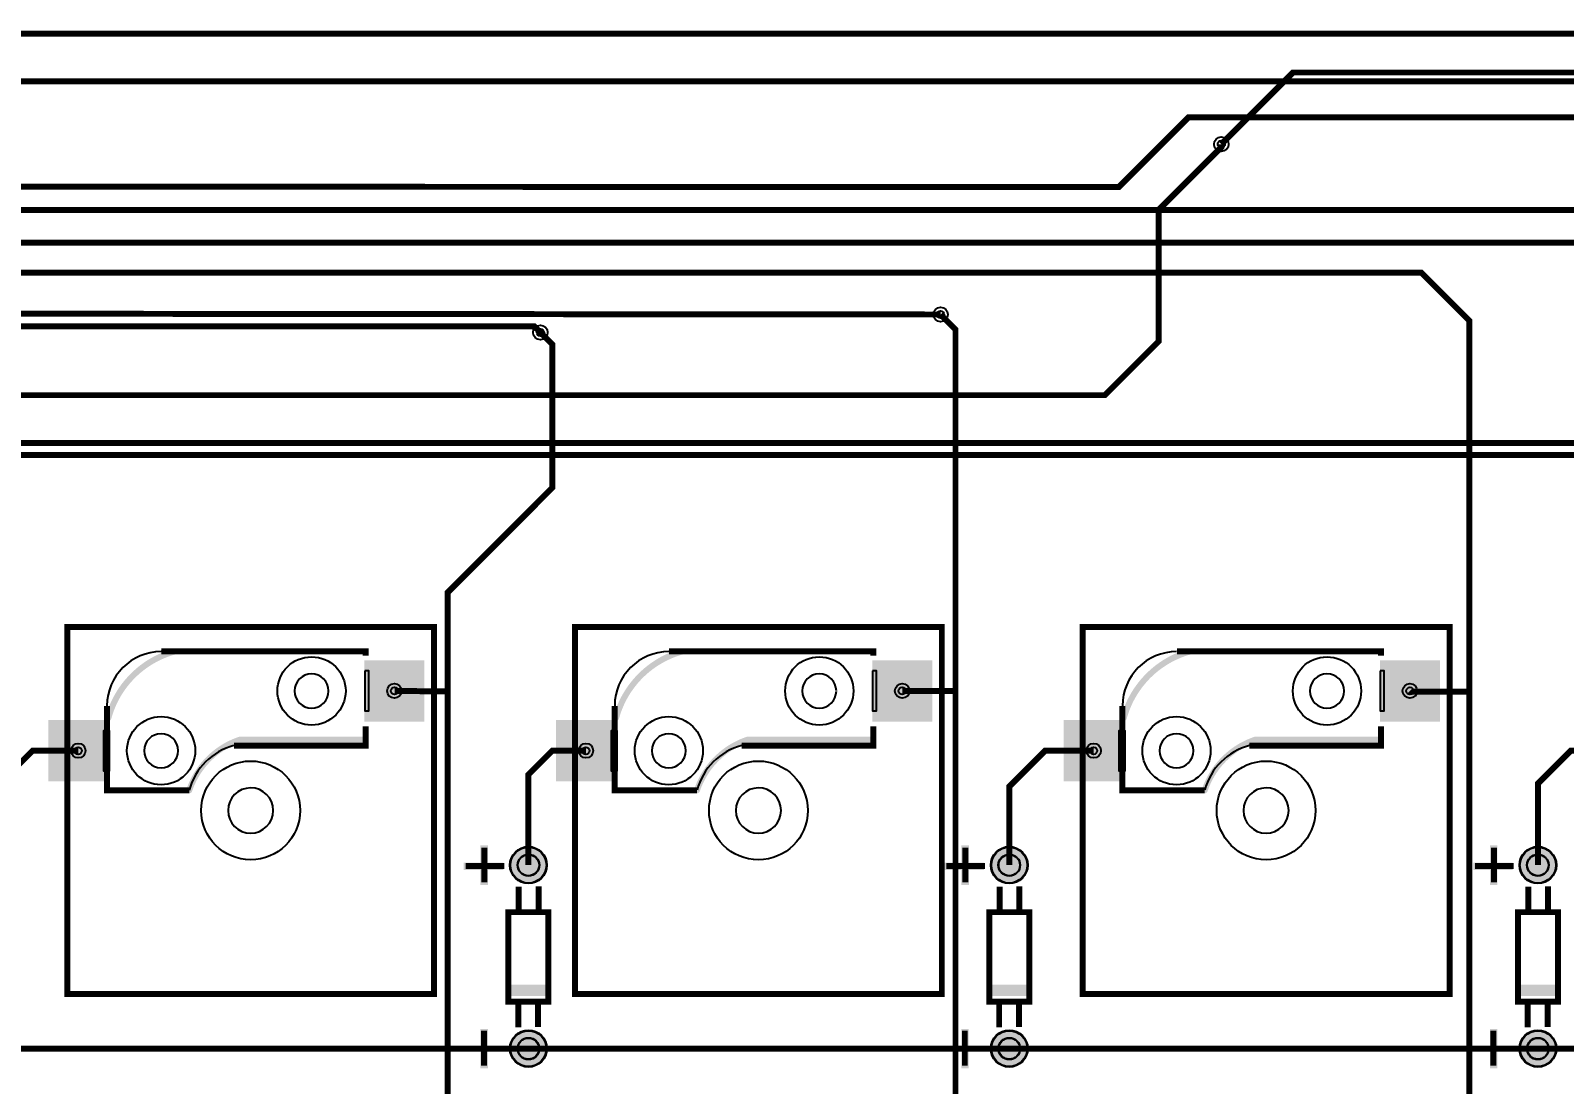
# Model space of a CAD drawing. Header units: millimetres. Extents: x -39 to 282, y -369 to -213.
# Drawn here: x 164.6 to 229.9, y -258 to -213.2 of the extents above; entities that cross this region are included whole.
import ezdxf

# ---------------------------------------------------------------- set-up
doc = ezdxf.new("R2010")
doc.units = ezdxf.units.MM
for name, color, linetype, true_color in [('BoardOutLine', 7, 'Continuous', 0xff00ff), ('BottomLayer', 7, 'Continuous', 0x0000ff), ('BottomPasteMaskLayer', 7, 'Continuous', 0x800000), ('BottomSilkLayer', 7, 'Continuous', 0x66cc33), ('BottomSolderMaskLayer', 7, 'Continuous', 0xaa00ff), ('Document', 7, 'Continuous', 0xffffff), ('Hole', 7, 'Continuous', 0x222222), ('Multi-Layer', 7, 'Continuous', 0xc0c0c0), ('TopLayer', 7, 'Continuous', 0xff0000), ('TopSilkLayer', 7, 'Continuous', 0xffcc00), ('TopSolderMaskLayer', 7, 'Continuous', 0x800080)]:
    doc.layers.add(name, color=color, linetype=linetype, true_color=true_color)

msp = doc.modelspace()

# ---------------------------------------------------------------- hatches: boundary and pattern name
at = {"layer": 'BottomLayer'}
for points in [[(178.855, -240.025), (181.355, -240.025), (181.355, -242.575), (178.855, -242.575)], [(179.006, -240.451), (179.006, -242.151), (180.606, -242.151), (180.606, -240.451), (179.006, -240.451)], [(200.445, -240.025), (202.945, -240.025), (202.945, -242.575), (200.445, -242.575)], [(200.596, -240.451), (200.596, -242.151), (202.196, -242.151), (202.196, -240.451), (200.596, -240.451)], [(222.035, -240.025), (224.535, -240.025), (224.535, -242.575), (222.035, -242.575)], [(222.186, -240.451), (222.186, -242.151), (223.786, -242.151), (223.786, -240.451), (222.186, -240.451)], [(165.405, -242.565), (167.905, -242.565), (167.905, -245.115), (165.405, -245.115)], [(186.995, -242.565), (189.495, -242.565), (189.495, -245.115), (186.995, -245.115)], [(208.585, -242.565), (211.085, -242.565), (211.085, -245.115), (208.585, -245.115)], [(166.156, -242.991), (166.156, -244.691), (167.756, -244.691), (167.756, -242.991), (166.156, -242.991)], [(187.746, -242.991), (187.746, -244.691), (189.346, -244.691), (189.346, -242.991), (187.746, -242.991)], [(209.336, -242.991), (209.336, -244.691), (210.936, -244.691), (210.936, -242.991), (209.336, -242.991)]]:
    msp.add_hatch(color=256, dxfattribs=at).paths.add_polyline_path(points)
at = {"layer": 'BottomPasteMaskLayer'}
for points in [[(178.855, -240.025), (181.355, -240.025), (181.355, -242.575), (178.855, -242.575)], [(200.445, -240.025), (202.945, -240.025), (202.945, -242.575), (200.445, -242.575)], [(222.035, -240.025), (224.535, -240.025), (224.535, -242.575), (222.035, -242.575)], [(165.405, -242.565), (167.905, -242.565), (167.905, -245.115), (165.405, -245.115)], [(186.995, -242.565), (189.495, -242.565), (189.495, -245.115), (186.995, -245.115)], [(208.585, -242.565), (211.085, -242.565), (211.085, -245.115), (208.585, -245.115)]]:
    msp.add_hatch(color=256, dxfattribs=at).paths.add_polyline_path(points)
at = {"layer": 'BottomSilkLayer'}
for points in [[(167.94, -242.569), (167.924, -242.568), (167.907, -242.565), (167.892, -242.559), (167.877, -242.552), (167.863, -242.543), (167.85, -242.532), (167.839, -242.519), (167.83, -242.506), (167.823, -242.491), (167.818, -242.475), (167.814, -242.459), (167.813, -242.442), (167.813, -242.442), (167.814, -242.424), (167.818, -242.407), (167.818, -242.407), (167.818, -242.407), (167.818, -242.407), (167.844, -242.317), (167.872, -242.228), (167.902, -242.139), (167.934, -242.051), (167.967, -241.964), (168.003, -241.878), (168.041, -241.792), (168.081, -241.707), (168.122, -241.623), (168.165, -241.541), (168.211, -241.459), (168.258, -241.378), (168.307, -241.298), (168.357, -241.219), (168.41, -241.142), (168.464, -241.066), (168.519, -240.991), (168.577, -240.917), (168.636, -240.844), (168.697, -240.773), (168.759, -240.704), (168.823, -240.635), (168.888, -240.568), (168.955, -240.503), (169.024, -240.439), (169.093, -240.377), (169.164, -240.316), (169.237, -240.257), (169.311, -240.199), (169.386, -240.144), (169.462, -240.089), (169.539, -240.037), (169.618, -239.986), (169.698, -239.938), (169.779, -239.891), (169.861, -239.845), (169.943, -239.802), (170.027, -239.76), (170.112, -239.721), (170.198, -239.683), (170.284, -239.647), (170.371, -239.614), (170.459, -239.582), (170.548, -239.552), (170.637, -239.524), (170.727, -239.498), (170.727, -239.498), (170.727, -239.498), (170.727, -239.498), (170.744, -239.494), (170.762, -239.493), (170.762, -239.493), (170.762, -239.493), (170.779, -239.494), (170.795, -239.498), (170.811, -239.503), (170.826, -239.51), (170.84, -239.519), (170.852, -239.53), (170.863, -239.543), (170.872, -239.557), (170.88, -239.572), (170.885, -239.587), (170.888, -239.604), (170.889, -239.62), (170.889, -239.62), (170.888, -239.637), (170.885, -239.653), (170.879, -239.669), (170.872, -239.684), (170.863, -239.698), (170.852, -239.71), (170.839, -239.721), (170.825, -239.73), (170.81, -239.738), (170.794, -239.743), (170.794, -239.743), (170.794, -239.743), (170.794, -239.743), (170.708, -239.768), (170.622, -239.795), (170.537, -239.823), (170.453, -239.854), (170.369, -239.887), (170.287, -239.921), (170.205, -239.958), (170.123, -239.996), (170.043, -240.036), (169.964, -240.078), (169.885, -240.122), (169.808, -240.168), (169.732, -240.215), (169.657, -240.264), (169.583, -240.315), (169.51, -240.367), (169.438, -240.422), (169.368, -240.477), (169.299, -240.535), (169.231, -240.594), (169.165, -240.654), (169.1, -240.716), (169.036, -240.78), (168.974, -240.845), (168.914, -240.911), (168.855, -240.979), (168.798, -241.048), (168.742, -241.118), (168.688, -241.19), (168.635, -241.263), (168.584, -241.337), (168.535, -241.412), (168.488, -241.488), (168.442, -241.565), (168.398, -241.644), (168.356, -241.723), (168.316, -241.803), (168.278, -241.884), (168.241, -241.967), (168.207, -242.049), (168.174, -242.133), (168.143, -242.217), (168.115, -242.302), (168.088, -242.388), (168.063, -242.474), (168.063, -242.474), (168.063, -242.474), (168.063, -242.474), (168.063, -242.474), (168.058, -242.49), (168.05, -242.505), (168.041, -242.519), (168.03, -242.532), (168.018, -242.543), (168.004, -242.552), (167.989, -242.559), (167.973, -242.565), (167.957, -242.568), (167.94, -242.569), (167.94, -242.569), (167.94, -242.569), (167.94, -242.569)], [(178.881, -239.494), (171.311, -239.494), (170.761, -239.494), (170.744, -239.495), (170.728, -239.498), (170.712, -239.503), (170.697, -239.511), (170.683, -239.52), (170.671, -239.531), (170.66, -239.543), (170.651, -239.557), (170.643, -239.572), (170.638, -239.588), (170.635, -239.604), (170.634, -239.621), (170.635, -239.637), (170.638, -239.653), (170.643, -239.669), (170.651, -239.684), (170.66, -239.698), (170.671, -239.71), (170.683, -239.721), (170.697, -239.731), (170.712, -239.738), (170.728, -239.743), (170.744, -239.746), (170.761, -239.748), (171.311, -239.748), (178.881, -239.748), (178.897, -239.746), (178.913, -239.743), (178.929, -239.738), (178.944, -239.731), (178.958, -239.721), (178.97, -239.71), (178.981, -239.698), (178.991, -239.684), (178.998, -239.669), (179.003, -239.653), (179.007, -239.637), (179.008, -239.621), (179.007, -239.604), (179.003, -239.588), (178.998, -239.572), (178.991, -239.557), (178.981, -239.543), (178.97, -239.531), (178.958, -239.52), (178.944, -239.511), (178.929, -239.503), (178.913, -239.498), (178.897, -239.495), (178.881, -239.494), (178.881, -239.494)], [(189.53, -242.569), (189.514, -242.568), (189.497, -242.565), (189.482, -242.559), (189.467, -242.552), (189.453, -242.543), (189.44, -242.532), (189.429, -242.519), (189.42, -242.506), (189.413, -242.491), (189.408, -242.475), (189.404, -242.459), (189.403, -242.442), (189.403, -242.442), (189.405, -242.424), (189.408, -242.407), (189.408, -242.407), (189.408, -242.407), (189.408, -242.407), (189.434, -242.317), (189.462, -242.228), (189.492, -242.139), (189.524, -242.051), (189.558, -241.964), (189.593, -241.878), (189.631, -241.792), (189.671, -241.707), (189.712, -241.623), (189.755, -241.541), (189.801, -241.459), (189.848, -241.378), (189.897, -241.298), (189.947, -241.219), (190, -241.142), (190.054, -241.066), (190.11, -240.991), (190.167, -240.917), (190.226, -240.844), (190.287, -240.773), (190.349, -240.704), (190.413, -240.635), (190.478, -240.568), (190.545, -240.503), (190.614, -240.439), (190.683, -240.377), (190.754, -240.316), (190.827, -240.257), (190.901, -240.199), (190.976, -240.144), (191.052, -240.089), (191.13, -240.037), (191.208, -239.986), (191.288, -239.938), (191.369, -239.891), (191.451, -239.845), (191.533, -239.802), (191.617, -239.76), (191.702, -239.721), (191.788, -239.683), (191.874, -239.647), (191.961, -239.614), (192.049, -239.582), (192.138, -239.552), (192.227, -239.524), (192.317, -239.498), (192.317, -239.498), (192.317, -239.498), (192.317, -239.498), (192.334, -239.494), (192.352, -239.493), (192.352, -239.493), (192.352, -239.493), (192.369, -239.494), (192.385, -239.498), (192.401, -239.503), (192.416, -239.51), (192.43, -239.519), (192.442, -239.53), (192.453, -239.543), (192.462, -239.557), (192.47, -239.572), (192.475, -239.587), (192.478, -239.604), (192.479, -239.62), (192.479, -239.62), (192.478, -239.637), (192.475, -239.653), (192.469, -239.669), (192.462, -239.684), (192.453, -239.698), (192.442, -239.71), (192.429, -239.721), (192.415, -239.73), (192.4, -239.738), (192.384, -239.743), (192.384, -239.743), (192.384, -239.743), (192.384, -239.743), (192.298, -239.768), (192.213, -239.795), (192.127, -239.823), (192.043, -239.854), (191.959, -239.887), (191.877, -239.921), (191.795, -239.958), (191.713, -239.996), (191.633, -240.036), (191.554, -240.078), (191.475, -240.122), (191.398, -240.168), (191.322, -240.215), (191.247, -240.264), (191.173, -240.315), (191.1, -240.367), (191.028, -240.422), (190.958, -240.477), (190.889, -240.535), (190.821, -240.594), (190.755, -240.654), (190.69, -240.716), (190.626, -240.78), (190.564, -240.845), (190.504, -240.911), (190.445, -240.979), (190.388, -241.048), (190.332, -241.118), (190.278, -241.19), (190.225, -241.263), (190.174, -241.337), (190.125, -241.412), (190.078, -241.488), (190.032, -241.565), (189.988, -241.644), (189.946, -241.723), (189.906, -241.803), (189.868, -241.884), (189.831, -241.967), (189.797, -242.049), (189.764, -242.133), (189.734, -242.217), (189.705, -242.302), (189.678, -242.388), (189.653, -242.474), (189.653, -242.474), (189.653, -242.474), (189.653, -242.474), (189.653, -242.474), (189.648, -242.49), (189.64, -242.505), (189.631, -242.519), (189.62, -242.532), (189.608, -242.543), (189.594, -242.552), (189.579, -242.559), (189.563, -242.565), (189.547, -242.568), (189.53, -242.569), (189.53, -242.569), (189.53, -242.569), (189.53, -242.569)], [(200.471, -239.494), (192.901, -239.494), (192.351, -239.494), (192.334, -239.495), (192.318, -239.498), (192.302, -239.503), (192.287, -239.511), (192.273, -239.52), (192.261, -239.531), (192.25, -239.543), (192.241, -239.557), (192.233, -239.572), (192.228, -239.588), (192.225, -239.604), (192.224, -239.621), (192.225, -239.637), (192.228, -239.653), (192.233, -239.669), (192.241, -239.684), (192.25, -239.698), (192.261, -239.71), (192.273, -239.721), (192.287, -239.731), (192.302, -239.738), (192.318, -239.743), (192.334, -239.746), (192.351, -239.748), (192.901, -239.748), (200.471, -239.748), (200.487, -239.746), (200.504, -239.743), (200.519, -239.738), (200.534, -239.731), (200.548, -239.721), (200.56, -239.71), (200.571, -239.698), (200.581, -239.684), (200.588, -239.669), (200.593, -239.653), (200.597, -239.637), (200.598, -239.621), (200.597, -239.604), (200.593, -239.588), (200.588, -239.572), (200.581, -239.557), (200.571, -239.543), (200.56, -239.531), (200.548, -239.52), (200.534, -239.511), (200.519, -239.503), (200.504, -239.498), (200.487, -239.495), (200.471, -239.494), (200.471, -239.494)], [(211.12, -242.569), (211.104, -242.568), (211.087, -242.565), (211.072, -242.559), (211.057, -242.552), (211.043, -242.543), (211.03, -242.532), (211.02, -242.519), (211.01, -242.506), (211.003, -242.491), (210.998, -242.475), (210.994, -242.459), (210.993, -242.442), (210.993, -242.442), (210.995, -242.424), (210.998, -242.407), (210.998, -242.407), (210.998, -242.407), (210.998, -242.407), (211.024, -242.317), (211.052, -242.228), (211.082, -242.139), (211.114, -242.051), (211.148, -241.964), (211.183, -241.878), (211.221, -241.792), (211.261, -241.707), (211.302, -241.623), (211.345, -241.541), (211.391, -241.459), (211.438, -241.378), (211.487, -241.298), (211.537, -241.219), (211.59, -241.142), (211.644, -241.066), (211.7, -240.991), (211.757, -240.917), (211.816, -240.844), (211.877, -240.773), (211.939, -240.704), (212.003, -240.635), (212.068, -240.568), (212.135, -240.503), (212.204, -240.439), (212.273, -240.377), (212.345, -240.316), (212.417, -240.257), (212.491, -240.199), (212.566, -240.144), (212.642, -240.089), (212.72, -240.037), (212.798, -239.986), (212.878, -239.938), (212.959, -239.891), (213.041, -239.845), (213.124, -239.802), (213.207, -239.76), (213.292, -239.721), (213.378, -239.683), (213.464, -239.647), (213.551, -239.614), (213.639, -239.582), (213.728, -239.552), (213.817, -239.524), (213.907, -239.498), (213.907, -239.498), (213.907, -239.498), (213.907, -239.498), (213.924, -239.494), (213.942, -239.493), (213.942, -239.493), (213.942, -239.493), (213.959, -239.494), (213.975, -239.498), (213.991, -239.503), (214.006, -239.51), (214.02, -239.519), (214.032, -239.53), (214.043, -239.543), (214.052, -239.557), (214.06, -239.572), (214.065, -239.587), (214.068, -239.604), (214.069, -239.62), (214.069, -239.62), (214.068, -239.637), (214.065, -239.653), (214.06, -239.669), (214.052, -239.684), (214.043, -239.698), (214.032, -239.71), (214.019, -239.721), (214.005, -239.73), (213.99, -239.738), (213.974, -239.743), (213.974, -239.743), (213.974, -239.743), (213.974, -239.743), (213.888, -239.768), (213.803, -239.795), (213.718, -239.823), (213.633, -239.854), (213.55, -239.887), (213.467, -239.921), (213.385, -239.958), (213.303, -239.996), (213.223, -240.036), (213.144, -240.078), (213.065, -240.122), (212.988, -240.168), (212.912, -240.215), (212.837, -240.264), (212.763, -240.315), (212.69, -240.367), (212.618, -240.422), (212.548, -240.477), (212.479, -240.535), (212.411, -240.594), (212.345, -240.654), (212.28, -240.716), (212.216, -240.78), (212.154, -240.845), (212.094, -240.911), (212.035, -240.979), (211.978, -241.048), (211.922, -241.118), (211.868, -241.19), (211.815, -241.263), (211.764, -241.337), (211.715, -241.412), (211.668, -241.488), (211.622, -241.565), (211.578, -241.644), (211.536, -241.723), (211.496, -241.803), (211.458, -241.884), (211.421, -241.967), (211.387, -242.049), (211.354, -242.133), (211.324, -242.217), (211.295, -242.302), (211.268, -242.388), (211.243, -242.474), (211.243, -242.474), (211.243, -242.474), (211.243, -242.474), (211.243, -242.474), (211.238, -242.49), (211.231, -242.505), (211.221, -242.519), (211.21, -242.532), (211.198, -242.543), (211.184, -242.552), (211.169, -242.559), (211.153, -242.565), (211.137, -242.568), (211.12, -242.569), (211.12, -242.569), (211.12, -242.569), (211.12, -242.569)], [(222.061, -239.494), (214.491, -239.494), (213.941, -239.494), (213.924, -239.495), (213.908, -239.498), (213.892, -239.503), (213.877, -239.511), (213.863, -239.52), (213.851, -239.531), (213.84, -239.543), (213.831, -239.557), (213.823, -239.572), (213.818, -239.588), (213.815, -239.604), (213.814, -239.621), (213.815, -239.637), (213.818, -239.653), (213.823, -239.669), (213.831, -239.684), (213.84, -239.698), (213.851, -239.71), (213.863, -239.721), (213.877, -239.731), (213.892, -239.738), (213.908, -239.743), (213.924, -239.746), (213.941, -239.748), (214.491, -239.748), (222.061, -239.748), (222.077, -239.746), (222.094, -239.743), (222.109, -239.738), (222.124, -239.731), (222.138, -239.721), (222.151, -239.71), (222.161, -239.698), (222.171, -239.684), (222.178, -239.669), (222.183, -239.653), (222.187, -239.637), (222.188, -239.621), (222.187, -239.604), (222.183, -239.588), (222.178, -239.572), (222.171, -239.557), (222.161, -239.543), (222.151, -239.531), (222.138, -239.52), (222.124, -239.511), (222.109, -239.503), (222.094, -239.498), (222.077, -239.495), (222.061, -239.494), (222.061, -239.494)], [(171.38, -245.65), (171.363, -245.649), (171.347, -245.646), (171.331, -245.64), (171.316, -245.633), (171.302, -245.624), (171.29, -245.613), (171.279, -245.6), (171.27, -245.587), (171.262, -245.572), (171.257, -245.556), (171.254, -245.54), (171.253, -245.523), (171.253, -245.523), (171.253, -245.523), (171.255, -245.501), (171.26, -245.48), (171.26, -245.48), (171.26, -245.48), (171.26, -245.48), (171.26, -245.48), (171.289, -245.399), (171.319, -245.319), (171.351, -245.239), (171.385, -245.16), (171.422, -245.082), (171.46, -245.005), (171.499, -244.928), (171.541, -244.853), (171.585, -244.779), (171.63, -244.706), (171.677, -244.634), (171.726, -244.563), (171.776, -244.494), (171.828, -244.425), (171.882, -244.358), (171.938, -244.292), (171.995, -244.228), (172.053, -244.165), (172.113, -244.103), (172.175, -244.043), (172.238, -243.985), (172.302, -243.928), (172.368, -243.872), (172.435, -243.818), (172.504, -243.766), (172.573, -243.716), (172.644, -243.667), (172.716, -243.62), (172.789, -243.575), (172.863, -243.531), (172.938, -243.489), (173.015, -243.45), (173.092, -243.412), (173.17, -243.375), (173.249, -243.341), (173.329, -243.309), (173.409, -243.279), (173.49, -243.25), (173.49, -243.25), (173.49, -243.25), (173.49, -243.25), (173.511, -243.245), (173.531, -243.243), (173.531, -243.243), (173.548, -243.244), (173.564, -243.248), (173.58, -243.253), (173.595, -243.26), (173.609, -243.27), (173.621, -243.281), (173.632, -243.293), (173.641, -243.307), (173.649, -243.322), (173.654, -243.337), (173.657, -243.354), (173.658, -243.37), (173.658, -243.37), (173.657, -243.388), (173.654, -243.405), (173.648, -243.422), (173.639, -243.437), (173.629, -243.452), (173.617, -243.465), (173.603, -243.475), (173.587, -243.484), (173.571, -243.491), (173.571, -243.491), (173.571, -243.491), (173.571, -243.491), (173.571, -243.491), (173.494, -243.518), (173.417, -243.547), (173.341, -243.578), (173.266, -243.611), (173.192, -243.645), (173.118, -243.682), (173.046, -243.72), (172.974, -243.76), (172.904, -243.802), (172.834, -243.846), (172.766, -243.891), (172.699, -243.938), (172.633, -243.987), (172.568, -244.037), (172.504, -244.089), (172.442, -244.143), (172.382, -244.198), (172.322, -244.254), (172.264, -244.312), (172.208, -244.372), (172.153, -244.432), (172.099, -244.494), (172.047, -244.558), (171.997, -244.623), (171.948, -244.689), (171.901, -244.756), (171.856, -244.824), (171.812, -244.894), (171.77, -244.964), (171.73, -245.036), (171.692, -245.108), (171.655, -245.182), (171.621, -245.256), (171.588, -245.331), (171.557, -245.407), (171.528, -245.484), (171.501, -245.561), (171.501, -245.561), (171.501, -245.561), (171.501, -245.561), (171.495, -245.576), (171.488, -245.59), (171.478, -245.603), (171.467, -245.615), (171.455, -245.625), (171.441, -245.634), (171.427, -245.641), (171.412, -245.646), (171.396, -245.649), (171.38, -245.65), (171.38, -245.65), (171.38, -245.65)], [(173.531, -243.498), (174.571, -243.498), (178.881, -243.498), (178.897, -243.497), (178.913, -243.493), (178.929, -243.488), (178.944, -243.481), (178.958, -243.471), (178.97, -243.46), (178.981, -243.448), (178.991, -243.434), (178.998, -243.419), (179.003, -243.404), (179.007, -243.387), (179.008, -243.371), (179.007, -243.354), (179.003, -243.338), (178.998, -243.322), (178.991, -243.307), (178.981, -243.293), (178.97, -243.281), (178.958, -243.27), (178.944, -243.261), (178.929, -243.253), (178.913, -243.248), (178.897, -243.245), (178.881, -243.244), (174.571, -243.244), (173.531, -243.244), (173.514, -243.245), (173.498, -243.248), (173.482, -243.253), (173.467, -243.261), (173.453, -243.27), (173.441, -243.281), (173.43, -243.293), (173.421, -243.307), (173.413, -243.322), (173.408, -243.338), (173.405, -243.354), (173.404, -243.371), (173.405, -243.387), (173.408, -243.404), (173.413, -243.419), (173.421, -243.434), (173.43, -243.448), (173.441, -243.46), (173.453, -243.471), (173.467, -243.481), (173.482, -243.488), (173.498, -243.493), (173.514, -243.497), (173.531, -243.498), (173.531, -243.498)], [(192.97, -245.65), (192.953, -245.649), (192.937, -245.646), (192.921, -245.64), (192.906, -245.633), (192.893, -245.624), (192.88, -245.613), (192.869, -245.6), (192.86, -245.587), (192.853, -245.572), (192.847, -245.556), (192.844, -245.54), (192.843, -245.523), (192.843, -245.523), (192.843, -245.523), (192.845, -245.501), (192.85, -245.48), (192.85, -245.48), (192.85, -245.48), (192.85, -245.48), (192.85, -245.48), (192.879, -245.399), (192.909, -245.319), (192.941, -245.239), (192.976, -245.16), (193.012, -245.082), (193.05, -245.005), (193.089, -244.928), (193.131, -244.853), (193.175, -244.779), (193.22, -244.706), (193.267, -244.634), (193.316, -244.563), (193.366, -244.494), (193.419, -244.425), (193.472, -244.358), (193.528, -244.292), (193.585, -244.228), (193.643, -244.165), (193.703, -244.103), (193.765, -244.043), (193.828, -243.985), (193.892, -243.928), (193.958, -243.872), (194.025, -243.818), (194.094, -243.766), (194.163, -243.716), (194.234, -243.667), (194.306, -243.62), (194.379, -243.575), (194.453, -243.531), (194.529, -243.489), (194.605, -243.45), (194.682, -243.412), (194.76, -243.375), (194.839, -243.341), (194.919, -243.309), (194.999, -243.279), (195.08, -243.25), (195.08, -243.25), (195.08, -243.25), (195.08, -243.25), (195.101, -243.245), (195.121, -243.243), (195.121, -243.243), (195.138, -243.244), (195.154, -243.248), (195.17, -243.253), (195.185, -243.26), (195.199, -243.27), (195.211, -243.281), (195.222, -243.293), (195.231, -243.307), (195.239, -243.322), (195.244, -243.337), (195.247, -243.354), (195.248, -243.37), (195.248, -243.37), (195.247, -243.388), (195.244, -243.405), (195.238, -243.422), (195.229, -243.437), (195.219, -243.452), (195.207, -243.465), (195.193, -243.475), (195.177, -243.484), (195.161, -243.491), (195.161, -243.491), (195.161, -243.491), (195.161, -243.491), (195.161, -243.491), (195.084, -243.518), (195.007, -243.547), (194.931, -243.578), (194.856, -243.611), (194.782, -243.645), (194.708, -243.682), (194.636, -243.72), (194.564, -243.76), (194.494, -243.802), (194.424, -243.846), (194.356, -243.891), (194.289, -243.938), (194.223, -243.987), (194.158, -244.037), (194.095, -244.089), (194.032, -244.143), (193.972, -244.198), (193.912, -244.254), (193.854, -244.312), (193.798, -244.372), (193.743, -244.432), (193.689, -244.494), (193.637, -244.558), (193.587, -244.623), (193.538, -244.689), (193.491, -244.756), (193.446, -244.824), (193.402, -244.894), (193.36, -244.964), (193.32, -245.036), (193.282, -245.108), (193.245, -245.182), (193.211, -245.256), (193.178, -245.331), (193.147, -245.407), (193.118, -245.484), (193.091, -245.561), (193.091, -245.561), (193.091, -245.561), (193.091, -245.561), (193.085, -245.576), (193.078, -245.59), (193.068, -245.603), (193.057, -245.615), (193.045, -245.625), (193.032, -245.634), (193.017, -245.641), (193.002, -245.646), (192.986, -245.649), (192.97, -245.65), (192.97, -245.65), (192.97, -245.65)], [(195.121, -243.498), (196.161, -243.498), (200.471, -243.498), (200.487, -243.497), (200.504, -243.493), (200.519, -243.488), (200.534, -243.481), (200.548, -243.471), (200.56, -243.46), (200.571, -243.448), (200.581, -243.434), (200.588, -243.419), (200.593, -243.404), (200.597, -243.387), (200.598, -243.371), (200.597, -243.354), (200.593, -243.338), (200.588, -243.322), (200.581, -243.307), (200.571, -243.293), (200.56, -243.281), (200.548, -243.27), (200.534, -243.261), (200.519, -243.253), (200.504, -243.248), (200.487, -243.245), (200.471, -243.244), (196.161, -243.244), (195.121, -243.244), (195.104, -243.245), (195.088, -243.248), (195.072, -243.253), (195.057, -243.261), (195.043, -243.27), (195.031, -243.281), (195.02, -243.293), (195.011, -243.307), (195.003, -243.322), (194.998, -243.338), (194.995, -243.354), (194.994, -243.371), (194.995, -243.387), (194.998, -243.404), (195.003, -243.419), (195.011, -243.434), (195.02, -243.448), (195.031, -243.46), (195.043, -243.471), (195.057, -243.481), (195.072, -243.488), (195.088, -243.493), (195.104, -243.497), (195.121, -243.498), (195.121, -243.498)], [(214.56, -245.65), (214.543, -245.649), (214.527, -245.646), (214.511, -245.64), (214.496, -245.633), (214.483, -245.624), (214.47, -245.613), (214.459, -245.6), (214.45, -245.587), (214.443, -245.572), (214.437, -245.556), (214.434, -245.54), (214.433, -245.523), (214.433, -245.523), (214.433, -245.523), (214.435, -245.501), (214.44, -245.48), (214.44, -245.48), (214.44, -245.48), (214.44, -245.48), (214.44, -245.48), (214.469, -245.399), (214.499, -245.319), (214.531, -245.239), (214.566, -245.16), (214.602, -245.082), (214.64, -245.005), (214.68, -244.928), (214.721, -244.853), (214.765, -244.779), (214.81, -244.706), (214.857, -244.634), (214.906, -244.563), (214.956, -244.494), (215.009, -244.425), (215.062, -244.358), (215.118, -244.292), (215.175, -244.228), (215.233, -244.165), (215.293, -244.103), (215.355, -244.043), (215.418, -243.985), (215.482, -243.928), (215.548, -243.872), (215.615, -243.818), (215.684, -243.766), (215.753, -243.716), (215.824, -243.667), (215.896, -243.62), (215.969, -243.575), (216.043, -243.531), (216.119, -243.489), (216.195, -243.45), (216.272, -243.412), (216.35, -243.375), (216.429, -243.341), (216.509, -243.309), (216.589, -243.279), (216.67, -243.25), (216.67, -243.25), (216.67, -243.25), (216.67, -243.25), (216.691, -243.245), (216.712, -243.243), (216.712, -243.243), (216.728, -243.244), (216.744, -243.248), (216.76, -243.253), (216.775, -243.26), (216.789, -243.27), (216.801, -243.281), (216.812, -243.293), (216.822, -243.307), (216.829, -243.322), (216.834, -243.337), (216.837, -243.354), (216.839, -243.37), (216.839, -243.37), (216.837, -243.388), (216.834, -243.405), (216.828, -243.422), (216.819, -243.437), (216.809, -243.452), (216.797, -243.465), (216.783, -243.475), (216.768, -243.484), (216.751, -243.491), (216.751, -243.491), (216.751, -243.491), (216.751, -243.491), (216.751, -243.491), (216.674, -243.518), (216.597, -243.547), (216.521, -243.578), (216.446, -243.611), (216.372, -243.645), (216.298, -243.682), (216.226, -243.72), (216.154, -243.76), (216.084, -243.802), (216.014, -243.846), (215.946, -243.891), (215.879, -243.938), (215.813, -243.987), (215.748, -244.037), (215.685, -244.089), (215.622, -244.143), (215.562, -244.198), (215.502, -244.254), (215.444, -244.312), (215.388, -244.372), (215.333, -244.432), (215.279, -244.494), (215.227, -244.558), (215.177, -244.623), (215.128, -244.689), (215.081, -244.756), (215.036, -244.824), (214.992, -244.894), (214.95, -244.964), (214.91, -245.036), (214.872, -245.108), (214.836, -245.182), (214.801, -245.256), (214.768, -245.331), (214.737, -245.407), (214.708, -245.484), (214.681, -245.561), (214.681, -245.561), (214.681, -245.561), (214.681, -245.561), (214.675, -245.576), (214.668, -245.59), (214.658, -245.603), (214.647, -245.615), (214.635, -245.625), (214.622, -245.634), (214.607, -245.641), (214.592, -245.646), (214.576, -245.649), (214.56, -245.65), (214.56, -245.65), (214.56, -245.65)], [(216.711, -243.498), (217.751, -243.498), (222.061, -243.498), (222.077, -243.497), (222.094, -243.493), (222.109, -243.488), (222.124, -243.481), (222.138, -243.471), (222.151, -243.46), (222.161, -243.448), (222.171, -243.434), (222.178, -243.419), (222.183, -243.404), (222.187, -243.387), (222.188, -243.371), (222.187, -243.354), (222.183, -243.338), (222.178, -243.322), (222.171, -243.307), (222.161, -243.293), (222.151, -243.281), (222.138, -243.27), (222.124, -243.261), (222.109, -243.253), (222.094, -243.248), (222.077, -243.245), (222.061, -243.244), (217.751, -243.244), (216.711, -243.244), (216.694, -243.245), (216.678, -243.248), (216.662, -243.253), (216.647, -243.261), (216.633, -243.27), (216.621, -243.281), (216.61, -243.293), (216.601, -243.307), (216.593, -243.322), (216.588, -243.338), (216.585, -243.354), (216.584, -243.371), (216.585, -243.387), (216.588, -243.404), (216.593, -243.419), (216.601, -243.434), (216.61, -243.448), (216.621, -243.46), (216.633, -243.471), (216.647, -243.481), (216.662, -243.488), (216.678, -243.493), (216.694, -243.497), (216.711, -243.498), (216.711, -243.498)], [(167.881, -245.648), (171.381, -245.648), (171.397, -245.646), (171.414, -245.643), (171.429, -245.638), (171.444, -245.631), (171.458, -245.621), (171.47, -245.61), (171.481, -245.598), (171.491, -245.584), (171.498, -245.569), (171.503, -245.553), (171.507, -245.537), (171.508, -245.521), (171.507, -245.504), (171.503, -245.488), (171.498, -245.472), (171.491, -245.457), (171.481, -245.443), (171.47, -245.431), (171.458, -245.42), (171.444, -245.411), (171.429, -245.403), (171.414, -245.398), (171.397, -245.395), (171.381, -245.394), (167.881, -245.394), (167.864, -245.395), (167.848, -245.398), (167.832, -245.403), (167.817, -245.411), (167.803, -245.42), (167.791, -245.431), (167.78, -245.443), (167.771, -245.457), (167.763, -245.472), (167.758, -245.488), (167.755, -245.504), (167.754, -245.521), (167.755, -245.537), (167.758, -245.553), (167.763, -245.569), (167.771, -245.584), (167.78, -245.598), (167.791, -245.61), (167.803, -245.621), (167.817, -245.631), (167.832, -245.638), (167.848, -245.643), (167.864, -245.646), (167.881, -245.648), (167.881, -245.648)], [(189.471, -245.648), (192.971, -245.648), (192.987, -245.646), (193.004, -245.643), (193.019, -245.638), (193.034, -245.631), (193.048, -245.621), (193.061, -245.61), (193.071, -245.598), (193.081, -245.584), (193.088, -245.569), (193.093, -245.553), (193.097, -245.537), (193.098, -245.521), (193.097, -245.504), (193.093, -245.488), (193.088, -245.472), (193.081, -245.457), (193.071, -245.443), (193.061, -245.431), (193.048, -245.42), (193.034, -245.411), (193.019, -245.403), (193.004, -245.398), (192.987, -245.395), (192.971, -245.394), (189.471, -245.394), (189.454, -245.395), (189.438, -245.398), (189.422, -245.403), (189.407, -245.411), (189.393, -245.42), (189.381, -245.431), (189.37, -245.443), (189.361, -245.457), (189.353, -245.472), (189.348, -245.488), (189.345, -245.504), (189.344, -245.521), (189.345, -245.537), (189.348, -245.553), (189.353, -245.569), (189.361, -245.584), (189.37, -245.598), (189.381, -245.61), (189.393, -245.621), (189.407, -245.631), (189.422, -245.638), (189.438, -245.643), (189.454, -245.646), (189.471, -245.648), (189.471, -245.648)], [(211.061, -245.648), (214.561, -245.648), (214.577, -245.646), (214.594, -245.643), (214.609, -245.638), (214.624, -245.631), (214.638, -245.621), (214.651, -245.61), (214.662, -245.598), (214.671, -245.584), (214.678, -245.569), (214.683, -245.553), (214.687, -245.537), (214.688, -245.521), (214.687, -245.504), (214.683, -245.488), (214.678, -245.472), (214.671, -245.457), (214.662, -245.443), (214.651, -245.431), (214.638, -245.42), (214.624, -245.411), (214.609, -245.403), (214.594, -245.398), (214.577, -245.395), (214.561, -245.394), (211.061, -245.394), (211.044, -245.395), (211.028, -245.398), (211.012, -245.403), (210.997, -245.411), (210.983, -245.42), (210.971, -245.431), (210.96, -245.443), (210.951, -245.457), (210.943, -245.472), (210.938, -245.488), (210.935, -245.504), (210.934, -245.521), (210.935, -245.537), (210.938, -245.553), (210.943, -245.569), (210.951, -245.584), (210.96, -245.598), (210.971, -245.61), (210.983, -245.621), (210.997, -245.631), (211.012, -245.638), (211.028, -245.643), (211.044, -245.646), (211.061, -245.648), (211.061, -245.648)], [(184.951, -253.793), (184.951, -254.253), (184.941, -254.264), (186.621, -254.264), (186.651, -254.234), (186.651, -253.823), (186.651, -253.784)], [(205.398, -253.793), (205.398, -254.253), (205.388, -254.264), (207.068, -254.264), (207.098, -254.234), (207.098, -253.823), (207.098, -253.784)], [(227.877, -253.793), (227.877, -254.253), (227.867, -254.264), (229.547, -254.264), (229.577, -254.234), (229.577, -253.823), (229.577, -253.784)]]:
    msp.add_hatch(color=256, dxfattribs=at).paths.add_polyline_path(points)
at = {"layer": 'BottomSolderMaskLayer'}
for points in [[(178.83, -240), (181.381, -240), (181.381, -242.601), (178.83, -242.601)], [(200.42, -240), (202.971, -240), (202.971, -242.601), (200.42, -242.601)], [(222.01, -240), (224.561, -240), (224.561, -242.601), (222.01, -242.601)], [(165.38, -242.54), (167.931, -242.54), (167.931, -245.141), (165.38, -245.141)], [(186.97, -242.54), (189.521, -242.54), (189.521, -245.141), (186.97, -245.141)], [(208.56, -242.54), (211.111, -242.54), (211.111, -245.141), (208.56, -245.141)], [(185.014, -248.704, 1), (186.588, -248.704, 1)], [(205.461, -248.704, 1), (207.035, -248.704, 1)], [(227.94, -248.704, 1), (229.514, -248.704, 1)], [(185.014, -256.503, 1), (186.588, -256.503, 1)], [(205.461, -256.503, 1), (207.035, -256.503, 1)], [(227.94, -256.503, 1), (229.514, -256.503, 1)]]:
    msp.add_hatch(color=256, dxfattribs=at).paths.add_polyline_path(points)
at = {"layer": 'Document'}
for points in [[(184.082, -247.864), (183.761, -247.864), (183.761, -249.544), (184.082, -249.544)], [(204.529, -247.864), (204.209, -247.864), (204.209, -249.544), (204.529, -249.544)], [(227.008, -247.864), (226.688, -247.864), (226.688, -249.544), (227.008, -249.544)], [(184.729, -248.916), (184.729, -248.596), (183.049, -248.596), (183.049, -248.916)], [(205.176, -248.916), (205.176, -248.596), (203.496, -248.596), (203.496, -248.916)], [(227.655, -248.916), (227.655, -248.596), (225.975, -248.596), (225.975, -248.916)], [(184.081, -255.664), (183.761, -255.664), (183.761, -257.344), (184.081, -257.344)], [(204.528, -255.664), (204.208, -255.664), (204.208, -257.344), (204.528, -257.344)], [(227.007, -255.664), (226.687, -255.664), (226.687, -257.344), (227.007, -257.344)]]:
    msp.add_hatch(color=256, dxfattribs=at).paths.add_polyline_path(points)
at = {"layer": 'Multi-Layer'}
for points in [[(185.039, -248.704, 1), (186.563, -248.704, 1)], [(205.486, -248.704, 1), (207.01, -248.704, 1)], [(227.965, -248.704, 1), (229.489, -248.704, 1)], [(185.039, -256.503, 1), (186.563, -256.503, 1)], [(205.486, -256.503, 1), (207.01, -256.503, 1)], [(227.965, -256.503, 1), (229.489, -256.503, 1)]]:
    msp.add_hatch(color=256, dxfattribs=at).paths.add_polyline_path(points)
at = {"layer": 'TopSolderMaskLayer'}
for points in [[(185.014, -248.704, 1), (186.588, -248.704, 1)], [(205.461, -248.704, 1), (207.035, -248.704, 1)], [(227.94, -248.704, 1), (229.514, -248.704, 1)], [(185.014, -256.503, 1), (186.588, -256.503, 1)], [(205.461, -256.503, 1), (207.035, -256.503, 1)], [(227.94, -256.503, 1), (229.514, -256.503, 1)]]:
    msp.add_hatch(color=256, dxfattribs=at).paths.add_polyline_path(points)

# ---------------------------------------------------------------- linework, layer by layer
at = {"layer": 'BoardOutLine', "const_width": 0.254}
msp.add_lwpolyline([(-38.989, -213.36), (-10.16, -213.36), (282.068, -213.36), (282.068, -368.555), (-4.191, -368.428), (-38.989, -368.428)], dxfattribs=at)
at = {"layer": 'BottomLayer', "const_width": 0.254}
for points in [[(258.319, -226.187), (249.089, -226.187), (238.252, -215.392), (42.926, -215.392), (41.062, -217.257), (41.062, -218.877)], [(255.271, -228.219), (249.174, -228.219), (237.871, -216.916), (213.868, -216.916), (210.907, -219.878), (48.768, -219.837), (48.228, -220.378), (47.061, -220.378)], [(215.265, -218.059), (215.265, -218.186), (212.598, -220.853), (212.598, -226.441), (210.312, -228.727), (73.279, -228.727)], [(203.327, -225.298), (54.483, -225.171), (52.451, -222.885), (47.061, -222.878)], [(44.562, -225.878), (44.562, -229.855), (45.974, -231.267), (270.892, -231.267), (273.945, -228.214), (273.945, -223.609)], [(45.061, -225.877), (45.061, -229.592), (46.228, -230.759), (270.003, -230.759), (273.444, -227.318), (273.444, -223.61)], [(186.309, -226.06), (186.055, -225.806), (50.8, -225.806), (50.8, -224.663), (49.515, -223.378), (47.061, -223.378)], [(168.275, -256.503), (145.415, -256.503)], [(168.275, -256.503), (190.373, -256.503)], [(211.963, -256.503), (190.373, -256.503)], [(211.963, -256.503), (233.934, -256.503)]]:
    msp.add_lwpolyline(points, dxfattribs=at)
at = {"layer": 'BottomLayer'}
for centre in [(166.155, -245.52), (187.745, -245.52), (209.335, -245.52)]:
    msp.add_arc(centre, 0.03, 359.90731, 349.70383, dxfattribs=at)
at = {"layer": 'BottomSilkLayer', "const_width": 0.254}
for points in [[(178.881, -239.795), (178.881, -239.621), (170.194, -239.621)], [(200.471, -239.795), (200.471, -239.621), (191.784, -239.621)], [(222.061, -239.795), (222.061, -239.621), (213.374, -239.621)], [(167.881, -241.934), (167.881, -245.347), (167.881, -245.521), (171.381, -245.521)], [(189.471, -241.934), (189.471, -245.347), (189.471, -245.521), (192.971, -245.521)], [(211.061, -241.934), (211.061, -245.347), (211.061, -245.521), (214.561, -245.521)], [(173.281, -243.621), (173.531, -243.621), (174.571, -243.621), (178.881, -243.621), (178.881, -243.371)], [(178.881, -243.371), (178.881, -242.807)], [(194.871, -243.621), (195.121, -243.621), (196.161, -243.621), (200.471, -243.621), (200.471, -243.371)], [(200.471, -243.371), (200.471, -242.807)], [(216.461, -243.621), (216.711, -243.621), (217.751, -243.621), (222.061, -243.621), (222.061, -243.371)], [(222.061, -243.371), (222.061, -242.807)], [(183.931, -247.964), (183.931, -249.434)], [(204.378, -247.964), (204.378, -249.434)], [(226.857, -247.964), (226.857, -249.434)], [(183.131, -248.744), (184.771, -248.744)], [(203.578, -248.744), (205.218, -248.744)], [(226.057, -248.744), (227.697, -248.744)], [(185.391, -250.643), (185.391, -249.623)], [(186.231, -250.603), (186.231, -249.603)], [(205.838, -250.643), (205.838, -249.623)], [(206.678, -250.603), (206.678, -249.603)], [(228.317, -250.643), (228.317, -249.623)], [(229.157, -250.603), (229.157, -249.603)], [(185.371, -254.604), (185.371, -255.604)], [(186.211, -254.564), (186.211, -255.584)], [(205.818, -254.604), (205.818, -255.604)], [(206.658, -254.564), (206.658, -255.584)], [(228.297, -254.604), (228.297, -255.604)], [(229.137, -254.564), (229.137, -255.584)], [(183.911, -255.734), (183.911, -257.234)], [(204.358, -255.734), (204.358, -257.234)], [(226.837, -255.734), (226.837, -257.234)]]:
    msp.add_lwpolyline(points, dxfattribs=at)
at = {"layer": 'BottomSilkLayer'}
for points in [[(178.846, -240.451), (178.846, -242.151), (179.016, -242.151), (179.016, -240.451), (178.846, -240.451)], [(200.436, -240.451), (200.436, -242.151), (200.606, -242.151), (200.606, -240.451), (200.436, -240.451)], [(222.026, -240.451), (222.026, -242.151), (222.196, -242.151), (222.196, -240.451), (222.026, -240.451)], [(167.731, -244.691), (167.991, -244.691), (167.991, -242.991), (167.731, -242.991), (167.731, -244.691), (167.731, -244.691)], [(189.321, -244.691), (189.581, -244.691), (189.581, -242.991), (189.321, -242.991), (189.321, -244.691), (189.321, -244.691)], [(210.911, -244.691), (211.171, -244.691), (211.171, -242.991), (210.911, -242.991), (210.911, -244.691), (210.911, -244.691)]]:
    msp.add_lwpolyline(points, close=True, dxfattribs=at)
at = {"layer": 'BottomSilkLayer', "const_width": 0.254}
for points in [[(184.951, -250.704), (184.951, -254.504), (186.652, -254.504), (186.652, -250.704), (184.951, -250.704)], [(205.399, -250.704), (205.399, -254.504), (207.099, -254.504), (207.099, -250.704), (205.399, -250.704)], [(227.878, -250.704), (227.878, -254.504), (229.578, -254.504), (229.578, -250.704), (227.878, -250.704)]]:
    msp.add_lwpolyline(points, close=True, dxfattribs=at)
at = {"layer": 'BottomSilkLayer'}
for centre, radius, start, end in [((170.184, -241.934), 2.304, 90, 179.99937), ((178.871, -239.621), 0.01, 270.14524, 0.1456), ((191.774, -241.934), 2.304, 90, 179.99937), ((200.461, -239.621), 0.01, 270.14524, 0.1456), ((213.364, -241.934), 2.304, 90, 179.99937), ((222.051, -239.621), 0.01, 270.14524, 0.1456), ((173.95, -246.19), 2.655, 104.60172, 165.39982), ((195.54, -246.19), 2.655, 104.60172, 165.39982), ((217.13, -246.19), 2.655, 104.60172, 165.39982)]:
    msp.add_arc(centre, radius, start, end, dxfattribs=at)
at = {"layer": 'BottomSolderMaskLayer'}
for centre, radius in [((185.801, -248.704), 0.787), ((185.801, -248.704), 0.465), ((206.248, -248.704), 0.787), ((206.248, -248.704), 0.465), ((228.727, -248.704), 0.787), ((228.727, -248.704), 0.465), ((185.801, -256.503), 0.787), ((185.801, -256.504), 0.465), ((206.248, -256.503), 0.787), ((206.248, -256.504), 0.465), ((228.727, -256.503), 0.787), ((228.727, -256.504), 0.465)]:
    msp.add_circle(centre, radius, dxfattribs=at)
at = {"layer": 'Document'}
for centre, radius, start, end in [((176.58, -241.302), 0.725, 0.14956, 359.85044), ((198.17, -241.302), 0.725, 0.14956, 359.85044), ((219.76, -241.302), 0.725, 0.14956, 359.85044), ((170.18, -243.842), 0.725, 0.14956, 359.85044), ((191.77, -243.842), 0.725, 0.14956, 359.85044), ((213.36, -243.842), 0.725, 0.14956, 359.85044), ((173.99, -246.383), 0.963, 0.15038, 359.84962), ((195.58, -246.383), 0.963, 0.15038, 359.84962), ((217.17, -246.383), 0.963, 0.15038, 359.84962)]:
    msp.add_arc(centre, radius, start, end, dxfattribs=at)
at = {"layer": 'Hole'}
for centre in [(215.265, -218.059), (203.327, -225.298), (186.309, -226.06), (180.105, -241.3), (201.695, -241.3), (223.285, -241.3), (166.656, -243.84), (188.245, -243.84), (209.835, -243.84)]:
    msp.add_circle(centre, 0.155, dxfattribs=at)
at = {"layer": 'Multi-Layer'}
for centre, radius in [((215.265, -218.059), 0.31), ((203.327, -225.298), 0.31), ((186.309, -226.06), 0.31), ((176.58, -241.3), 1.45), ((198.17, -241.3), 1.45), ((219.76, -241.3), 1.45), ((180.105, -241.3), 0.31), ((201.695, -241.3), 0.31), ((223.285, -241.3), 0.31), ((170.181, -243.84), 1.45), ((191.77, -243.84), 1.45), ((213.36, -243.84), 1.45), ((166.656, -243.84), 0.31), ((188.245, -243.84), 0.31), ((209.835, -243.84), 0.31), ((173.991, -246.38), 2.1), ((195.58, -246.38), 2.1), ((217.17, -246.38), 2.1), ((185.801, -248.704), 0.762), ((185.801, -248.704), 0.45), ((206.248, -248.704), 0.762), ((206.248, -248.704), 0.45), ((228.727, -248.704), 0.762), ((228.727, -248.704), 0.45), ((185.801, -256.503), 0.762), ((185.801, -256.504), 0.45), ((206.248, -256.503), 0.762), ((206.248, -256.504), 0.45), ((228.727, -256.503), 0.762), ((228.727, -256.504), 0.45)]:
    msp.add_circle(centre, radius, dxfattribs=at)
at = {"layer": 'TopLayer', "const_width": 0.254}
for points in [[(259.851, -217.46), (259.851, -215.392), (259.843, -215.392), (259.462, -215.011), (218.313, -215.011), (215.265, -218.059)], [(277.75, -367.031), (277.75, -328.804), (277.75, -243.205), (264.542, -229.997), (254.255, -229.997), (245.11, -220.853), (143.764, -220.853), (143.51, -220.599), (142.494, -220.599)], [(248.939, -284.481), (250.953, -284.481), (251.334, -284.1), (251.334, -281.56), (250.699, -280.925), (248.285, -280.925), (247.269, -279.909), (247.269, -235.712), (233.807, -222.25), (143.637, -222.25), (142.748, -221.361)], [(141.478, -222.25), (142.748, -223.52), (223.774, -223.52), (225.806, -225.552), (225.806, -280.036), (226.949, -281.179), (229.108, -281.179), (229.87, -281.941), (229.87, -301.753), (230.886, -302.769), (239.522, -302.769), (240.284, -303.531), (240.284, -318.898), (238.887, -320.295), (231.394, -320.295), (230.124, -321.819), (230.124, -337.44)], [(204.616, -327.661), (206.883, -327.661), (207.137, -327.407), (207.137, -320.93), (208.026, -320.041), (217.297, -320.041), (218.186, -319.152), (218.186, -303.023), (217.805, -302.642), (209.169, -302.642), (208.153, -301.626), (208.153, -281.814), (207.645, -281.306), (204.343, -281.306), (203.962, -280.925), (203.962, -225.933), (203.327, -225.298)], [(189.611, -302.388), (186.563, -299.34), (186.563, -281.687), (185.928, -281.052), (182.626, -281.052), (182.372, -280.798), (182.372, -237.109), (186.817, -232.664), (186.817, -226.568), (186.309, -226.06)], [(180.107, -241.3), (182.372, -241.321)], [(201.695, -241.3), (203.962, -241.3)], [(223.285, -241.3), (223.317, -241.332), (225.806, -241.332)], [(166.655, -243.841), (164.719, -243.841), (163.449, -245.11), (163.449, -248.704)], [(188.245, -243.841), (186.817, -243.841), (185.801, -244.856), (185.801, -248.704)], [(209.835, -243.84), (207.772, -243.84), (206.248, -245.364), (206.248, -248.704)], [(231.426, -243.84), (230.125, -243.84), (228.727, -245.237), (228.727, -248.704)]]:
    msp.add_lwpolyline(points, dxfattribs=at)
at = {"layer": 'TopSilkLayer', "const_width": 0.254}
for points in [[(166.191, -254.181), (166.191, -238.581), (181.791, -238.581), (181.791, -254.181), (166.191, -254.181)], [(187.781, -254.181), (187.781, -238.581), (203.381, -238.581), (203.381, -254.181), (187.781, -254.181)], [(209.371, -254.181), (209.371, -238.581), (224.971, -238.581), (224.971, -254.181), (209.371, -254.181)]]:
    msp.add_lwpolyline(points, close=True, dxfattribs=at)
at = {"layer": 'TopSolderMaskLayer'}
for centre, radius in [((185.801, -248.704), 0.787), ((185.801, -248.704), 0.465), ((206.248, -248.704), 0.787), ((206.248, -248.704), 0.465), ((228.727, -248.704), 0.787), ((228.727, -248.704), 0.465), ((185.801, -256.503), 0.787), ((185.801, -256.504), 0.465), ((206.248, -256.503), 0.787), ((206.248, -256.504), 0.465), ((228.727, -256.503), 0.787), ((228.727, -256.504), 0.465)]:
    msp.add_circle(centre, radius, dxfattribs=at)

doc.saveas('drawing.dxf')
